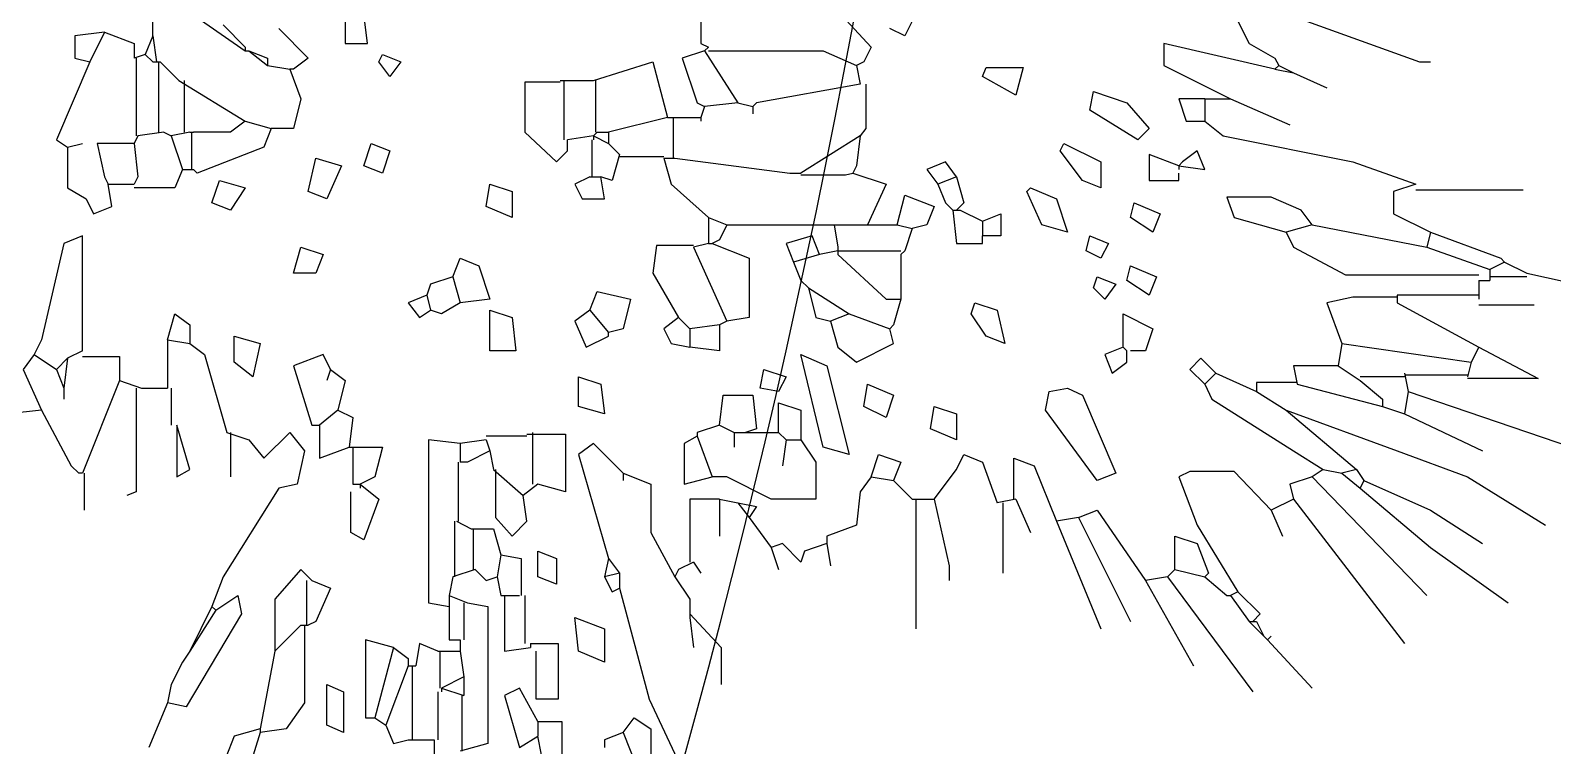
# Model space of a CAD drawing. Header units: millimetres. Extents: x -6501 to 5540, y 8531 to 19979.
# Drawn here: x -2524 to -2411.8, y 11035.2 to 11087.9 of the extents above; entities that cross this region are included whole.
import ezdxf

# ---------------------------------------------------------------- set-up
doc = ezdxf.new("R2010")
doc.units = ezdxf.units.MM

# ---------------------------------------------------------------- blocks, each defined once
blk = doc.blocks.new('md-lavabo5')
for p, q in [((276.41, 1221.88), (279.96, 1218.06)), ((227, 1218.88), (227, 1221.33)), ((230.27, 1220.24), (233.82, 1217.79)), ((232.18, 1219.7), (233.82, 1218.06)), ((241.19, 1220.52), (241.19, 1218.33)), ((242.83, 1218.33), (242.56, 1220.52)), ((267.4, 1219.97), (267.4, 1218.33)), ((282.96, 1219.97), (282.42, 1218.88)), ((306.71, 1220.52), (307.8, 1218.33)), ((310.53, 1220.52), (320.36, 1216.97)), ((223.45, 1219.15), (221.26, 1218.88)), ((221.26, 1218.88), (221.26, 1217.24)), ((223.45, 1219.15), (222.35, 1216.97)), ((223.45, 1219.15), (225.63, 1218.33)), ((227, 1218.88), (226.45, 1217.51)), ((227, 1218.88), (227.27, 1216.97)), ((236.28, 1219.43), (238.46, 1217.24)), ((282.42, 1218.88), (281.32, 1219.43)), ((221.26, 1217.24), (222.35, 1216.97)), ((225.63, 1218.33), (225.63, 1217.24)), ((226.45, 1217.51), (225.63, 1217.24)), ((225.77, 1217.24), (225.77, 1211.51)), ((226.45, 1217.51), (227, 1216.97)), ((233.82, 1218.06), (233.82, 1217.79)), ((233.82, 1217.79), (234.09, 1217.79)), ((234.09, 1217.79), (235.46, 1216.69)), ((234.09, 1217.79), (235.46, 1217.24)), ((235.46, 1217.24), (235.46, 1216.69)), ((238.46, 1217.24), (237.37, 1216.42)), ((241.19, 1218.33), (242.83, 1218.33)), ((243.65, 1216.97), (243.92, 1217.51)), ((243.92, 1217.51), (245.29, 1216.97)), ((267.67, 1217.79), (266.03, 1217.24)), ((266.03, 1217.24), (267.13, 1213.96)), ((267.4, 1218.33), (267.95, 1218.06)), ((267.95, 1218.06), (267.67, 1217.79)), ((267.67, 1217.79), (270.13, 1213.96)), ((267.95, 1217.79), (276.41, 1217.79)), ((276.41, 1217.79), (278.87, 1216.69)), ((279.96, 1218.06), (279.41, 1216.97)), ((309.71, 1216.42), (301.53, 1218.33)), ((301.53, 1218.33), (301.53, 1216.69)), ((307.8, 1218.33), (309.71, 1217.24)), ((309.71, 1217.24), (309.99, 1216.69)), ((222.35, 1216.97), (219.9, 1211.23)), ((227, 1216.97), (227.27, 1216.97)), ((227.27, 1216.97), (227.54, 1216.97)), ((227.41, 1216.97), (227.41, 1211.78)), ((227.54, 1216.97), (228.91, 1215.6)), ((235.46, 1216.69), (237.1, 1216.42)), ((237.37, 1216.42), (237.1, 1216.42)), ((237.1, 1216.42), (237.92, 1214.24)), ((244.47, 1215.88), (243.65, 1216.97)), ((245.29, 1216.97), (244.47, 1215.88)), ((259.48, 1215.6), (263.85, 1216.97)), ((263.85, 1216.97), (264.94, 1212.87)), ((279.41, 1216.97), (278.87, 1216.69)), ((278.87, 1216.69), (279.14, 1215.33)), ((288.15, 1215.88), (288.42, 1216.56)), ((288.42, 1216.56), (291.15, 1216.56)), ((291.15, 1216.56), (290.61, 1214.51)), ((301.53, 1216.69), (306.44, 1214.24)), ((309.99, 1216.69), (309.71, 1216.42)), ((309.71, 1216.42), (311.08, 1216.15)), ((309.99, 1216.69), (311.08, 1216.15)), ((311.08, 1216.15), (313.54, 1215.06)), ((320.36, 1216.97), (321.18, 1216.97)), ((228.91, 1215.6), (233.82, 1212.6)), ((229.32, 1215.6), (229.32, 1211.78)), ((257.03, 1215.47), (254.43, 1215.47)), ((254.43, 1215.47), (254.43, 1211.78)), ((257.03, 1215.6), (259.48, 1215.6)), ((257.3, 1215.6), (257.3, 1211.23)), ((259.62, 1215.6), (259.62, 1211.78)), ((279.14, 1215.33), (271.5, 1213.96)), ((279.55, 1215.33), (279.55, 1212.05)), ((290.61, 1214.51), (288.15, 1215.88)), ((237.92, 1214.24), (237.37, 1212.05)), ((267.13, 1213.96), (267.67, 1213.69)), ((270.13, 1213.96), (267.67, 1213.69)), ((270.13, 1213.96), (271.22, 1213.69)), ((271.5, 1213.96), (271.22, 1213.69)), ((296.06, 1213.42), (296.34, 1214.78)), ((296.34, 1214.78), (298.79, 1213.96)), ((298.79, 1213.96), (300.43, 1212.05)), ((304.53, 1214.24), (302.62, 1214.24)), ((302.62, 1214.24), (303.16, 1212.6)), ((304.53, 1214.24), (306.44, 1214.24)), ((304.53, 1214.24), (304.53, 1212.6)), ((306.44, 1214.24), (310.81, 1212.33)), ((264.94, 1212.87), (260.58, 1211.78)), ((264.94, 1212.87), (265.21, 1212.87)), ((265.21, 1212.87), (265.49, 1212.87)), ((265.35, 1212.87), (265.35, 1209.87)), ((265.49, 1212.87), (267.4, 1212.87)), ((267.67, 1213.69), (267.4, 1212.87)), ((267.4, 1212.87), (267.4, 1212.6)), ((271.22, 1213.69), (271.22, 1213.15)), ((299.61, 1211.23), (296.06, 1213.42)), ((227.81, 1211.78), (225.9, 1211.51)), ((227.81, 1211.78), (228.36, 1211.51)), ((229.73, 1211.78), (228.36, 1211.51)), ((229.73, 1211.78), (230, 1211.78)), ((229.86, 1211.78), (229.86, 1209.05)), ((232.73, 1211.78), (230, 1211.78)), ((233.82, 1212.6), (232.73, 1211.78)), ((233.82, 1212.6), (235.73, 1212.05)), ((235.73, 1212.05), (235.18, 1210.69)), ((237.37, 1212.05), (235.73, 1212.05)), ((254.43, 1211.78), (256.75, 1209.6)), ((259.76, 1211.78), (259.48, 1211.51)), ((259.76, 1211.78), (260.58, 1211.78)), ((260.58, 1211.78), (260.58, 1210.96)), ((279.55, 1212.05), (279.14, 1211.51)), ((300.43, 1212.05), (299.61, 1211.23)), ((303.16, 1212.6), (304.53, 1212.6)), ((304.53, 1212.6), (305.89, 1211.51)), ((219.9, 1211.23), (220.72, 1210.69)), ((220.72, 1210.69), (221.81, 1210.96)), ((220.72, 1210.69), (220.72, 1207.69)), ((225.63, 1210.96), (222.9, 1210.96)), ((222.9, 1210.96), (223.45, 1208.51)), ((225.9, 1211.51), (225.63, 1210.96)), ((225.63, 1210.96), (225.9, 1208.51)), ((228.36, 1211.51), (229.18, 1209.05)), ((235.18, 1210.69), (230.27, 1208.78)), ((242.56, 1209.32), (243.1, 1210.96)), ((243.1, 1210.96), (244.47, 1210.41)), ((259.48, 1211.51), (257.57, 1211.23)), ((257.57, 1210.41), (257.57, 1211.23)), ((259.35, 1211.23), (259.35, 1208.51)), ((259.48, 1211.51), (259.48, 1211.23)), ((259.48, 1211.51), (260.58, 1210.96)), ((260.58, 1210.96), (261.39, 1210.14)), ((279.14, 1211.51), (274.77, 1208.78)), ((279.14, 1211.51), (278.87, 1209.32)), ((293.88, 1210.41), (294.15, 1210.96)), ((294.15, 1210.96), (296.88, 1209.6)), ((305.89, 1211.51), (315.45, 1209.6)), ((238.46, 1207.41), (239.01, 1209.87)), ((239.01, 1209.87), (240.92, 1209.32)), ((244.47, 1210.41), (243.92, 1208.78)), ((256.75, 1209.6), (257.57, 1210.41)), ((261.39, 1210.14), (260.85, 1208.23)), ((261.39, 1210), (264.67, 1210)), ((264.67, 1209.87), (265.49, 1209.87)), ((264.67, 1209.87), (265.21, 1207.96)), ((265.49, 1209.87), (273.95, 1208.78)), ((285.42, 1209.6), (284.05, 1209.05)), ((286.24, 1208.51), (285.42, 1209.6)), ((295.52, 1208.23), (293.88, 1210.41)), ((296.88, 1209.6), (296.88, 1207.69)), ((302.62, 1209.32), (300.43, 1210.14)), ((300.43, 1210.14), (300.43, 1208.23)), ((302.89, 1209.6), (302.62, 1209.32)), ((303.98, 1210.41), (302.89, 1209.6)), ((304.53, 1209.05), (303.98, 1210.41)), ((315.45, 1209.6), (320.09, 1207.96)), ((223.45, 1208.51), (223.72, 1207.96)), ((225.9, 1208.51), (225.63, 1207.96)), ((229.18, 1209.05), (228.63, 1207.69)), ((229.18, 1209.05), (230, 1209.05)), ((230.27, 1208.78), (230, 1209.05)), ((240.92, 1209.32), (239.83, 1206.87)), ((243.92, 1208.78), (242.56, 1209.32)), ((259.21, 1208.51), (258.12, 1207.96)), ((259.21, 1208.51), (260.03, 1208.51)), ((260.85, 1208.23), (260.03, 1208.51)), ((260.3, 1206.87), (260.03, 1208.51)), ((273.95, 1208.78), (274.77, 1208.78)), ((274.77, 1208.64), (278.05, 1208.64)), ((278.05, 1208.64), (278.59, 1208.78)), ((278.87, 1209.32), (278.59, 1208.78)), ((278.59, 1208.78), (281.05, 1207.96)), ((284.05, 1209.05), (284.87, 1207.96)), ((286.24, 1208.51), (284.87, 1207.96)), ((286.24, 1208.51), (286.78, 1206.59)), ((302.62, 1209.32), (302.62, 1209.05)), ((302.62, 1209.32), (304.53, 1209.05)), ((302.62, 1208.23), (302.62, 1208.78)), ((220.72, 1207.69), (222.08, 1206.87)), ((223.99, 1206.32), (223.72, 1207.96)), ((223.72, 1207.96), (225.63, 1207.96)), ((228.63, 1207.69), (225.63, 1207.69)), ((231.36, 1206.59), (231.91, 1208.23)), ((231.91, 1208.23), (233.82, 1207.69)), ((233.82, 1207.69), (232.73, 1206.05)), ((239.83, 1206.87), (238.46, 1207.41)), ((251.57, 1206.32), (251.84, 1207.96)), ((251.84, 1207.96), (253.48, 1207.41)), ((253.48, 1207.41), (253.48, 1205.5)), ((258.12, 1207.96), (258.66, 1206.87)), ((265.21, 1207.96), (267.95, 1205.5)), ((281.05, 1207.96), (279.68, 1204.96)), ((281.87, 1204.96), (282.42, 1207.14)), ((282.42, 1207.14), (284.6, 1206.32)), ((284.87, 1207.96), (285.42, 1206.59)), ((291.42, 1207.41), (291.7, 1207.69)), ((292.52, 1204.96), (291.42, 1207.41)), ((291.7, 1207.69), (293.61, 1206.87)), ((296.88, 1207.69), (295.52, 1208.23)), ((300.43, 1208.23), (302.62, 1208.23)), ((320.09, 1207.96), (318.45, 1207.41)), ((318.45, 1207.41), (318.45, 1205.77)), ((320.09, 1207.55), (328.01, 1207.55)), ((222.08, 1206.87), (222.63, 1205.77)), ((222.63, 1205.77), (223.99, 1206.32)), ((232.73, 1206.05), (231.36, 1206.59)), ((253.48, 1205.5), (251.57, 1206.32)), ((258.66, 1206.87), (260.3, 1206.87)), ((284.6, 1206.32), (284.05, 1204.96)), ((285.42, 1206.59), (285.96, 1206.05)), ((285.96, 1206.05), (286.24, 1206.05)), ((285.96, 1206.05), (286.24, 1203.59)), ((286.78, 1206.59), (286.24, 1206.05)), ((286.24, 1206.05), (286.51, 1206.05)), ((286.51, 1206.05), (288.15, 1205.23)), ((293.61, 1206.87), (294.43, 1204.41)), ((299.07, 1205.5), (299.34, 1206.59)), ((299.34, 1206.59), (301.25, 1205.77)), ((309.44, 1207), (306.16, 1207)), ((306.16, 1207), (306.71, 1205.5)), ((311.63, 1206.05), (309.44, 1207)), ((312.45, 1204.96), (311.63, 1206.05)), ((267.95, 1205.5), (269.31, 1204.96)), ((267.95, 1205.5), (267.95, 1203.59)), ((269.31, 1204.96), (268.76, 1203.86)), ((269.31, 1204.96), (277.23, 1204.96)), ((277.23, 1204.96), (279.68, 1204.96)), ((277.23, 1204.96), (277.5, 1203.32)), ((279.68, 1204.96), (281.87, 1204.96)), ((281.87, 1204.96), (282.96, 1204.68)), ((284.05, 1204.96), (282.96, 1204.68)), ((288.15, 1205.23), (289.51, 1205.77)), ((288.15, 1205.23), (288.15, 1204.14)), ((289.51, 1205.77), (289.51, 1204.14)), ((294.43, 1204.41), (292.52, 1204.96)), ((300.71, 1204.41), (299.07, 1205.5)), ((301.25, 1205.77), (300.71, 1204.41)), ((306.71, 1205.5), (310.53, 1204.41)), ((312.45, 1204.96), (310.53, 1204.41)), ((312.45, 1204.96), (320.91, 1203.32)), ((318.45, 1205.77), (321.18, 1204.41)), ((221.81, 1204.14), (220.44, 1203.59)), ((221.81, 1195.67), (221.81, 1204.14)), ((268.76, 1203.86), (268.22, 1203.59)), ((275.59, 1204.14), (273.68, 1203.59)), ((276.13, 1202.77), (275.59, 1204.14)), ((282.96, 1204.68), (282.42, 1203.04)), ((288.15, 1203.59), (288.15, 1204.14)), ((289.51, 1204.14), (288.15, 1204.14)), ((295.79, 1203.04), (296.06, 1204.14)), ((296.06, 1204.14), (297.43, 1203.59)), ((310.53, 1204.41), (311.08, 1203.32)), ((321.18, 1204.41), (320.91, 1203.32)), ((321.18, 1204.41), (326.37, 1202.5)), ((220.44, 1203.59), (218.81, 1196.49)), ((237.37, 1201.41), (237.92, 1203.32)), ((237.92, 1203.32), (239.55, 1202.77)), ((239.55, 1202.77), (239.01, 1201.41)), ((264.12, 1203.45), (263.85, 1201.41)), ((266.85, 1203.45), (264.12, 1203.45)), ((267.95, 1203.59), (266.85, 1203.32)), ((266.85, 1203.32), (269.31, 1197.86)), ((267.95, 1203.59), (268.22, 1203.59)), ((268.22, 1203.59), (270.95, 1202.5)), ((273.68, 1203.59), (274.22, 1202.22)), ((276.13, 1202.77), (274.22, 1202.22)), ((277.5, 1203.04), (276.13, 1202.77)), ((277.5, 1203.32), (277.5, 1203.04)), ((277.5, 1203.04), (282.14, 1203.04)), ((277.5, 1203.04), (277.5, 1202.77)), ((277.5, 1202.77), (281.05, 1199.49)), ((282.42, 1203.04), (282.14, 1202.77)), ((282.14, 1202.77), (282.14, 1199.49)), ((286.24, 1203.59), (288.15, 1203.59)), ((296.88, 1202.5), (295.79, 1203.04)), ((297.43, 1203.59), (296.88, 1202.5)), ((311.08, 1203.32), (314.9, 1201.27)), ((320.91, 1203.32), (325.55, 1201.68)), ((249.11, 1201.13), (249.66, 1202.5)), ((249.66, 1202.5), (251.02, 1201.95)), ((251.02, 1201.95), (251.84, 1199.49)), ((270.95, 1202.5), (270.95, 1198.13)), ((274.22, 1202.22), (274.77, 1200.86)), ((298.79, 1200.86), (299.07, 1201.95)), ((299.07, 1201.95), (300.98, 1201.13)), ((326.64, 1202.22), (325.55, 1201.68)), ((325.55, 1201.68), (325.55, 1200.86)), ((326.37, 1202.5), (326.64, 1202.22)), ((326.64, 1202.22), (328.28, 1201.41)), ((239.01, 1201.41), (237.37, 1201.41)), ((247.47, 1200.59), (247.2, 1199.77)), ((249.11, 1201.13), (247.47, 1200.59)), ((249.11, 1201.13), (249.66, 1199.22)), ((263.85, 1201.41), (265.76, 1198.13)), ((274.77, 1200.86), (275.32, 1200.31)), ((296.34, 1200.31), (296.61, 1201.13)), ((296.61, 1201.13), (297.98, 1200.59)), ((297.98, 1200.59), (297.16, 1199.49)), ((300.43, 1199.77), (298.79, 1200.86)), ((300.98, 1201.13), (300.43, 1199.77)), ((314.9, 1201.27), (318.72, 1201.27)), ((318.72, 1201.27), (321.18, 1201.27)), ((321.18, 1201.27), (324.73, 1201.27)), ((324.73, 1200.86), (325.55, 1200.86)), ((324.73, 1200.86), (324.73, 1199.49)), ((328.28, 1201.13), (325.55, 1201.13)), ((328.28, 1201.41), (333.19, 1200.31)), ((247.2, 1199.77), (245.83, 1199.22)), ((247.2, 1199.77), (247.47, 1198.68)), ((251.84, 1199.49), (249.66, 1199.22)), ((259.21, 1198.68), (259.76, 1200.04)), ((259.76, 1200.04), (262.21, 1199.49)), ((262.21, 1199.49), (261.67, 1197.31)), ((275.32, 1200.31), (278.32, 1198.4)), ((275.32, 1200.31), (275.86, 1198.13)), ((281.05, 1199.49), (282.14, 1199.49)), ((282.14, 1199.49), (281.6, 1197.59)), ((297.16, 1199.49), (296.34, 1200.31)), ((315.45, 1199.63), (313.54, 1199.22)), ((318.72, 1199.63), (315.45, 1199.63)), ((324.73, 1199.77), (318.72, 1199.77)), ((318.72, 1199.77), (318.72, 1199.22)), ((228.09, 1196.49), (228.63, 1198.4)), ((228.63, 1198.4), (229.73, 1197.59)), ((245.83, 1199.22), (246.65, 1198.13)), ((246.65, 1198.13), (247.47, 1198.68)), ((248.29, 1198.4), (247.47, 1198.68)), ((249.66, 1199.22), (248.29, 1198.4)), ((251.84, 1198.68), (253.48, 1198.13)), ((251.84, 1195.67), (251.84, 1198.68)), ((259.21, 1198.68), (258.12, 1197.86)), ((259.21, 1198.68), (260.58, 1197.04)), ((278.32, 1198.4), (276.95, 1197.86)), ((278.32, 1198.4), (281.32, 1197.31)), ((287.33, 1198.4), (287.6, 1199.22)), ((288.42, 1196.77), (287.33, 1198.4)), ((287.6, 1199.22), (289.24, 1198.68)), ((289.24, 1198.68), (289.79, 1196.22)), ((298.52, 1195.95), (298.52, 1198.4)), ((298.52, 1198.4), (300.71, 1197.31)), ((313.54, 1199.22), (314.63, 1196.22)), ((318.72, 1199.22), (324.73, 1195.95)), ((324.73, 1199.08), (328.82, 1199.08)), ((229.73, 1197.59), (229.73, 1196.22)), ((253.48, 1198.13), (253.75, 1195.67)), ((258.12, 1197.86), (258.94, 1195.95)), ((261.67, 1197.31), (260.58, 1197.04)), ((260.58, 1196.77), (260.58, 1197.04)), ((265.76, 1198.13), (264.67, 1197.31)), ((264.67, 1197.31), (265.21, 1196.22)), ((265.76, 1198.13), (266.58, 1197.31)), ((268.76, 1197.59), (266.58, 1197.31)), ((266.58, 1197.31), (266.58, 1195.95)), ((269.31, 1197.86), (268.76, 1197.59)), ((268.76, 1197.59), (268.76, 1195.67)), ((270.95, 1198.13), (269.31, 1197.86)), ((275.86, 1198.13), (276.95, 1197.86)), ((276.95, 1197.86), (277.5, 1195.95)), ((281.6, 1197.59), (281.32, 1197.31)), ((281.6, 1196.22), (281.32, 1197.31)), ((300.71, 1197.31), (300.16, 1195.67)), ((218.81, 1196.49), (218.26, 1195.4)), ((228.09, 1196.49), (229.73, 1196.22)), ((228.09, 1196.49), (228.09, 1192.94)), ((229.73, 1196.22), (230.82, 1195.4)), ((233, 1196.77), (234.91, 1196.22)), ((233, 1194.85), (233, 1196.77)), ((234.91, 1196.22), (234.37, 1193.76)), ((258.94, 1195.95), (260.58, 1196.77)), ((265.21, 1196.22), (266.58, 1195.95)), ((268.76, 1195.67), (266.58, 1195.95)), ((277.5, 1195.95), (278.87, 1194.85)), ((278.87, 1194.85), (281.6, 1196.22)), ((289.79, 1196.22), (288.42, 1196.77)), ((298.52, 1195.95), (297.16, 1195.4)), ((298.52, 1195.95), (298.79, 1195.67)), ((314.63, 1196.22), (314.36, 1194.58)), ((314.63, 1196.22), (324.18, 1194.85)), ((324.73, 1195.95), (324.18, 1194.85)), ((324.73, 1195.95), (329.1, 1193.63)), ((218.26, 1195.4), (217.44, 1194.31)), ((218.26, 1195.4), (219.9, 1194.31)), ((220.72, 1195.13), (219.9, 1194.31)), ((220.72, 1195.13), (220.44, 1192.94)), ((221.81, 1195.67), (220.72, 1195.13)), ((221.81, 1195.26), (224.54, 1195.26)), ((224.54, 1195.26), (224.54, 1193.49)), ((230.82, 1195.4), (232.46, 1189.67)), ((234.37, 1193.76), (233, 1194.85)), ((239.55, 1195.4), (237.37, 1194.58)), ((240.1, 1194.31), (239.55, 1195.4)), ((253.75, 1195.67), (251.84, 1195.67)), ((274.77, 1195.4), (276.68, 1194.58)), ((276.41, 1188.58), (274.77, 1195.4)), ((297.16, 1195.4), (297.7, 1194.04)), ((297.7, 1194.04), (298.79, 1194.85)), ((298.79, 1194.85), (298.79, 1195.67)), ((300.16, 1195.67), (299.07, 1195.67)), ((304.25, 1195.13), (303.44, 1194.31)), ((305.35, 1194.04), (304.25, 1195.13)), ((324.18, 1194.85), (323.91, 1193.76)), ((217.44, 1194.31), (218.81, 1191.3)), ((219.9, 1194.31), (220.44, 1192.94)), ((237.37, 1194.58), (238.73, 1190.21)), ((240.1, 1194.31), (239.83, 1193.49)), ((240.1, 1194.31), (241.19, 1193.49)), ((258.39, 1193.76), (260.03, 1193.22)), ((258.39, 1191.58), (258.39, 1193.76)), ((271.77, 1192.94), (272.04, 1194.31)), ((272.04, 1194.31), (273.68, 1193.76)), ((273.68, 1193.76), (273.13, 1192.67)), ((276.68, 1194.58), (278.32, 1188.03)), ((303.44, 1194.31), (304.53, 1193.22)), ((305.35, 1194.04), (304.53, 1193.22)), ((305.35, 1194.04), (308.35, 1192.67)), ((314.36, 1194.58), (311.08, 1194.58)), ((311.08, 1194.58), (311.35, 1193.22)), ((314.36, 1194.58), (315.99, 1193.49)), ((319.27, 1193.76), (315.99, 1193.76)), ((319.27, 1194.04), (319.54, 1192.67)), ((319.27, 1193.9), (323.91, 1193.9)), ((220.44, 1192.94), (220.44, 1192.12)), ((224.54, 1193.49), (221.81, 1186.67)), ((224.54, 1193.49), (226.18, 1192.94)), ((225.77, 1192.94), (225.77, 1185.3)), ((226.18, 1192.94), (228.09, 1192.94)), ((228.36, 1192.94), (228.36, 1190.21)), ((241.19, 1193.49), (240.65, 1191.3)), ((260.03, 1193.22), (260.3, 1191.03)), ((273.13, 1192.67), (271.77, 1192.94)), ((279.41, 1191.58), (279.68, 1193.22)), ((279.68, 1193.22), (281.6, 1192.4)), ((292.79, 1191.3), (293.06, 1192.67)), ((293.06, 1192.67), (294.43, 1192.94)), ((294.43, 1192.94), (295.52, 1192.4)), ((304.53, 1193.22), (305.07, 1192.12)), ((311.35, 1193.35), (308.35, 1193.35)), ((308.35, 1193.35), (308.35, 1192.67)), ((308.35, 1192.67), (310.53, 1191.3)), ((311.35, 1193.22), (317.63, 1191.58)), ((315.99, 1193.49), (317.63, 1192.12)), ((319.54, 1192.67), (319.27, 1191.03)), ((319.54, 1192.67), (331.56, 1188.58)), ((329.1, 1193.63), (323.91, 1193.63)), ((260.3, 1191.03), (258.39, 1191.58)), ((268.76, 1190.21), (269.04, 1192.4)), ((269.04, 1192.4), (271.22, 1192.4)), ((271.22, 1192.4), (271.5, 1189.94)), ((273.13, 1189.67), (273.13, 1191.85)), ((273.13, 1191.85), (274.77, 1191.3)), ((281.05, 1190.76), (279.41, 1191.58)), ((281.6, 1192.4), (281.05, 1190.76)), ((284.32, 1189.94), (284.6, 1191.58)), ((284.6, 1191.58), (286.24, 1191.03)), ((295.52, 1192.4), (297.98, 1186.67)), ((305.07, 1192.12), (311.08, 1188.3)), ((317.63, 1192.12), (317.63, 1191.58)), ((317.63, 1191.58), (319.27, 1191.03)), ((218.81, 1191.3), (216.35, 1191.03)), ((218.81, 1191.3), (220.99, 1187.21)), ((240.65, 1191.3), (239.28, 1190.21)), ((240.65, 1191.3), (241.74, 1190.76)), ((241.74, 1190.76), (241.47, 1188.58)), ((274.77, 1191.3), (274.77, 1189.12)), ((286.24, 1191.03), (286.24, 1189.12)), ((296.61, 1186.12), (292.79, 1191.3)), ((310.53, 1191.3), (318.72, 1188.3)), ((310.53, 1191.3), (315.72, 1186.94)), ((319.27, 1191.03), (325, 1188.3)), ((228.77, 1190.21), (228.77, 1186.39)), ((229.73, 1186.94), (228.77, 1190.21)), ((232.46, 1189.67), (234.09, 1189.12)), ((232.73, 1189.67), (232.73, 1186.39)), ((235.18, 1187.76), (237.1, 1189.67)), ((237.1, 1189.67), (238.19, 1188.3)), ((238.73, 1190.21), (239.28, 1190.21)), ((239.28, 1190.21), (239.28, 1187.76)), ((254.57, 1189.39), (251.57, 1189.39)), ((254.57, 1189.53), (257.43, 1189.53)), ((254.98, 1189.67), (254.98, 1185.85)), ((257.43, 1189.53), (257.43, 1185.3)), ((267.13, 1189.39), (266.17, 1188.85)), ((268.76, 1190.21), (267.13, 1189.67)), ((267.13, 1189.67), (267.13, 1189.39)), ((267.13, 1189.39), (268.22, 1186.39)), ((268.76, 1190.21), (269.86, 1189.67)), ((269.86, 1189.67), (270.68, 1189.67)), ((269.86, 1189.67), (269.86, 1188.58)), ((271.5, 1189.94), (270.68, 1189.67)), ((270.68, 1189.67), (273.13, 1189.67)), ((273.13, 1189.67), (273.68, 1189.12)), ((286.24, 1189.12), (284.32, 1189.94)), ((234.09, 1189.12), (235.18, 1187.76)), ((238.19, 1188.3), (237.64, 1185.85)), ((239.28, 1187.76), (241.47, 1188.58)), ((241.47, 1188.58), (241.74, 1188.58)), ((241.74, 1188.58), (241.74, 1185.85)), ((241.74, 1188.58), (243.92, 1188.58)), ((243.92, 1188.58), (243.37, 1186.39)), ((249.66, 1188.85), (247.33, 1189.12)), ((247.33, 1189.12), (247.33, 1177.11)), ((251.57, 1189.12), (249.66, 1188.85)), ((249.66, 1188.85), (249.66, 1187.48)), ((251.84, 1188.3), (250.2, 1187.48)), ((251.57, 1189.12), (251.84, 1188.3)), ((251.84, 1188.3), (252.11, 1186.94)), ((259.48, 1188.85), (258.39, 1188.03)), ((261.67, 1186.67), (259.48, 1188.85)), ((266.17, 1188.85), (266.17, 1185.85)), ((273.68, 1189.12), (273.41, 1187.21)), ((273.68, 1189.12), (274.77, 1189.12)), ((274.77, 1189.12), (275.86, 1187.48)), ((278.32, 1188.03), (276.41, 1188.58)), ((311.08, 1188.3), (313.26, 1186.94)), ((318.72, 1188.3), (323.91, 1186.39)), ((220.99, 1187.21), (221.54, 1186.67)), ((249.52, 1187.48), (249.52, 1183.12)), ((250.2, 1187.48), (249.66, 1187.48)), ((258.39, 1188.03), (260.58, 1180.38)), ((275.86, 1187.48), (275.86, 1184.75)), ((279.96, 1186.39), (280.5, 1188.03)), ((280.5, 1188.03), (282.14, 1187.48)), ((282.14, 1187.48), (281.6, 1186.12)), ((286.24, 1186.94), (286.78, 1188.03)), ((286.78, 1188.03), (288.15, 1187.48)), ((288.15, 1187.48), (289.24, 1184.48)), ((290.47, 1184.75), (290.47, 1187.76)), ((290.47, 1187.76), (291.97, 1187.21)), ((291.97, 1187.21), (293.61, 1183.12)), ((221.81, 1186.67), (221.54, 1186.67)), ((221.95, 1186.67), (221.95, 1183.93)), ((228.77, 1186.39), (229.73, 1186.94)), ((237.64, 1185.85), (236.28, 1185.57)), ((241.74, 1185.85), (242.28, 1185.85)), ((243.37, 1186.39), (242.28, 1185.85)), ((242.28, 1185.85), (242.28, 1185.57)), ((242.28, 1185.85), (243.65, 1184.75)), ((252.11, 1186.94), (254.29, 1185.03)), ((252.25, 1186.94), (252.25, 1183.39)), ((255.39, 1185.85), (254.29, 1185.03)), ((257.43, 1185.3), (255.39, 1185.85)), ((261.67, 1186.67), (263.71, 1185.85)), ((261.67, 1186.67), (261.67, 1186.12)), ((263.71, 1185.85), (263.71, 1182.3)), ((266.17, 1185.85), (268.22, 1186.39)), ((269.31, 1186.39), (268.22, 1186.39)), ((272.59, 1184.75), (269.31, 1186.39)), ((279.96, 1186.39), (279.14, 1185.3)), ((279.96, 1186.39), (281.6, 1186.12)), ((281.6, 1186.12), (282.96, 1184.75)), ((284.6, 1184.75), (286.24, 1186.94)), ((297.98, 1186.67), (296.61, 1186.12)), ((303.44, 1186.8), (302.62, 1186.39)), ((302.62, 1186.39), (303.98, 1182.84)), ((306.71, 1186.8), (303.44, 1186.8)), ((309.44, 1183.93), (306.71, 1186.8)), ((312.45, 1186.39), (310.81, 1185.85)), ((310.81, 1185.85), (311.08, 1184.75)), ((313.26, 1186.94), (312.45, 1186.39)), ((312.45, 1186.39), (320.91, 1177.66)), ((313.26, 1186.94), (314.63, 1186.67)), ((315.72, 1186.94), (314.63, 1186.67)), ((314.63, 1186.67), (315.99, 1185.57)), ((315.72, 1186.94), (316.27, 1186.12)), ((316.27, 1186.12), (315.99, 1185.57)), ((316.27, 1186.12), (321.18, 1183.93)), ((323.91, 1186.39), (329.64, 1182.84)), ((225.77, 1185.3), (225.08, 1185.03)), ((236.28, 1185.57), (232.18, 1179.02)), ((241.6, 1182.3), (241.6, 1185.3)), ((243.65, 1184.75), (242.56, 1181.75)), ((254.57, 1183.12), (254.29, 1185.03)), ((268.76, 1184.75), (266.58, 1184.75)), ((266.58, 1184.75), (266.58, 1180.11)), ((268.76, 1184.75), (270.13, 1184.48)), ((268.76, 1184.75), (268.76, 1182.02)), ((275.86, 1184.75), (272.59, 1184.75)), ((279.14, 1185.3), (278.87, 1182.84)), ((282.96, 1184.75), (284.6, 1184.75)), ((283.23, 1184.75), (283.23, 1175.2)), ((284.6, 1184.75), (285.69, 1179.84)), ((290.61, 1184.75), (289.24, 1184.48)), ((290.61, 1184.75), (291.7, 1182.3)), ((311.08, 1184.75), (309.44, 1183.93)), ((311.08, 1184.75), (319.27, 1174.11)), ((315.99, 1185.57), (321.18, 1181.2)), ((270.13, 1184.48), (270.95, 1183.39)), ((270.13, 1184.48), (271.5, 1184.21)), ((271.5, 1184.21), (270.95, 1183.39)), ((289.65, 1184.48), (289.65, 1179.29)), ((295.24, 1183.39), (296.61, 1183.93)), ((296.61, 1183.93), (300.16, 1178.75)), ((309.44, 1183.93), (310.26, 1182.02)), ((321.18, 1183.93), (325, 1181.48)), ((249.25, 1183.12), (249.25, 1179.02)), ((249.38, 1183.12), (250.47, 1182.57)), ((250.47, 1182.57), (252.11, 1182.57)), ((250.61, 1182.57), (250.61, 1179.57)), ((252.11, 1182.57), (252.66, 1180.66)), ((252.25, 1183.39), (253.48, 1182.02)), ((253.48, 1182.02), (254.57, 1183.12)), ((270.95, 1183.39), (272.59, 1181.2)), ((278.87, 1182.84), (276.68, 1182.02)), ((295.24, 1183.39), (293.61, 1183.12)), ((293.61, 1183.12), (296.88, 1175.2)), ((295.24, 1183.39), (299.07, 1175.74)), ((303.98, 1182.84), (306.98, 1177.93)), ((242.56, 1181.75), (241.6, 1182.3)), ((263.71, 1182.3), (265.49, 1179.02)), ((273.41, 1181.48), (272.59, 1181.2)), ((274.77, 1180.11), (273.41, 1181.48)), ((276.68, 1181.48), (275.04, 1180.93)), ((276.68, 1182.02), (276.68, 1181.48)), ((276.68, 1181.48), (276.95, 1179.84)), ((302.34, 1179.57), (302.34, 1182.02)), ((302.34, 1182.02), (303.98, 1181.48)), ((303.98, 1181.48), (304.8, 1179.29)), ((252.66, 1180.66), (252.39, 1179.02)), ((252.66, 1180.66), (254.16, 1180.38)), ((254.16, 1180.38), (254.16, 1177.66)), ((255.39, 1180.93), (256.75, 1180.38)), ((255.39, 1179.02), (255.39, 1180.93)), ((256.75, 1180.38), (256.75, 1178.48)), ((260.58, 1180.38), (260.3, 1179.02)), ((260.58, 1180.38), (261.39, 1179.29)), ((272.59, 1181.2), (273.13, 1179.57)), ((275.04, 1180.93), (274.77, 1180.11)), ((321.18, 1181.2), (326.91, 1177.11)), ((237.92, 1179.57), (236, 1177.38)), ((238.73, 1178.75), (237.92, 1179.57)), ((250.75, 1179.57), (249.11, 1179.02)), ((250.75, 1179.57), (251.57, 1178.75)), ((261.39, 1179.29), (260.3, 1179.02)), ((261.39, 1179.29), (261.39, 1178.2)), ((265.76, 1179.57), (265.49, 1179.02)), ((266.85, 1180.11), (265.76, 1179.57)), ((266.85, 1180.11), (267.4, 1179.29)), ((285.69, 1179.84), (285.69, 1178.75)), ((302.34, 1179.57), (301.8, 1179.02)), ((302.34, 1179.57), (304.53, 1179.02)), ((304.8, 1179.29), (304.53, 1179.02)), ((232.18, 1179.02), (231.36, 1176.84)), ((238.33, 1178.75), (238.33, 1175.47)), ((238.73, 1178.75), (240.1, 1178.2)), ((240.1, 1178.2), (239.01, 1175.74)), ((249.11, 1179.02), (248.84, 1177.66)), ((251.57, 1178.75), (252.39, 1179.02)), ((252.39, 1179.02), (252.66, 1177.66)), ((256.75, 1178.48), (255.39, 1179.02)), ((260.3, 1179.02), (260.85, 1177.93)), ((260.85, 1177.93), (261.39, 1178.2)), ((261.39, 1178.2), (263.58, 1170.01)), ((265.49, 1179.02), (266.58, 1177.38)), ((301.8, 1179.02), (300.16, 1178.75)), ((300.16, 1178.75), (303.71, 1172.47)), ((301.8, 1179.02), (308.08, 1170.56)), ((304.53, 1179.02), (306.16, 1177.66)), ((231.64, 1176.56), (233.27, 1177.66)), ((233.27, 1177.66), (233.55, 1176.29)), ((236, 1177.38), (236, 1173.56)), ((247.33, 1177.11), (248.84, 1176.84)), ((248.84, 1177.66), (250.2, 1177.11)), ((248.84, 1177.66), (248.84, 1176.84)), ((249.93, 1177.11), (249.93, 1174.38)), ((250.2, 1177.11), (251.7, 1176.84)), ((252.66, 1177.66), (254.02, 1177.66)), ((252.93, 1177.66), (252.93, 1173.56)), ((254.43, 1177.66), (254.43, 1174.11)), ((266.58, 1177.38), (266.58, 1176.29)), ((266.58, 1177.38), (266.58, 1176.29)), ((306.16, 1177.66), (306.44, 1177.66)), ((306.98, 1177.93), (306.44, 1177.66)), ((306.44, 1177.66), (307.8, 1175.74)), ((306.98, 1177.93), (308.62, 1176.29)), ((233.55, 1176.29), (229.45, 1169.46)), ((231.36, 1176.84), (229.73, 1173.56)), ((231.64, 1176.56), (229.73, 1173.56)), ((231.36, 1176.84), (231.64, 1176.56)), ((239.01, 1175.74), (238.46, 1175.47)), ((248.84, 1176.84), (248.84, 1174.38)), ((251.7, 1176.84), (251.7, 1166.74)), ((258.12, 1176.02), (260.3, 1175.2)), ((258.39, 1173.56), (258.12, 1176.02)), ((266.58, 1176.29), (266.58, 1176.02)), ((266.58, 1176.29), (268.9, 1173.83)), ((266.58, 1176.02), (266.85, 1173.83)), ((307.8, 1175.74), (308.08, 1175.74)), ((307.8, 1175.74), (308.9, 1174.65)), ((308.62, 1176.29), (308.08, 1175.74)), ((308.08, 1175.74), (308.35, 1175.74)), ((308.35, 1175.74), (308.9, 1174.65)), ((237.92, 1175.47), (236, 1173.56)), ((237.92, 1175.47), (238.46, 1175.47)), ((238.19, 1175.47), (238.19, 1169.74)), ((260.3, 1175.2), (260.3, 1172.74)), ((308.9, 1174.65), (309.17, 1174.38)), ((309.17, 1174.38), (309.44, 1174.65)), ((229.73, 1173.56), (229.18, 1172.74)), ((236, 1173.56), (234.91, 1167.83)), ((236, 1173.56), (236, 1173.56)), ((244.74, 1173.83), (242.69, 1174.38)), ((242.69, 1174.38), (242.69, 1168.65)), ((244.74, 1173.83), (243.37, 1168.65)), ((244.74, 1173.83), (245.83, 1173.01)), ((246.65, 1174.11), (246.38, 1172.47)), ((248.02, 1173.56), (246.65, 1174.11)), ((248.02, 1173.56), (249.66, 1173.56)), ((248.15, 1173.56), (248.15, 1170.83)), ((248.84, 1174.38), (249.66, 1174.38)), ((249.66, 1174.38), (249.66, 1173.56)), ((249.66, 1173.56), (249.93, 1171.65)), ((252.93, 1173.56), (254.84, 1173.83)), ((254.84, 1174.11), (254.84, 1173.83)), ((254.84, 1174.11), (256.89, 1174.11)), ((255.25, 1170.01), (255.25, 1173.56)), ((256.89, 1174.11), (256.89, 1170.01)), ((260.3, 1172.74), (258.39, 1173.56)), ((268.9, 1173.83), (268.9, 1171.1)), ((309.17, 1174.38), (312.45, 1170.83)), ((229.18, 1172.74), (228.36, 1171.1)), ((229.18, 1172.74), (228.36, 1171.1)), ((245.83, 1172.47), (244.19, 1168.1)), ((245.83, 1173.01), (245.83, 1172.47)), ((245.83, 1172.47), (246.38, 1172.47)), ((246.11, 1172.47), (246.11, 1167.01)), ((249.93, 1171.65), (248.29, 1170.83)), ((249.93, 1171.65), (249.93, 1170.28)), ((228.36, 1171.1), (228.09, 1169.74)), ((239.83, 1171.1), (241.06, 1170.56)), ((239.83, 1168.1), (239.83, 1171.1)), ((241.06, 1170.56), (241.06, 1167.56)), ((248.02, 1170.56), (248.02, 1167.01)), ((248.29, 1170.83), (248.29, 1170.56)), ((248.29, 1170.83), (249.93, 1170.28)), ((249.79, 1170.28), (249.79, 1166.19)), ((254.02, 1170.83), (252.93, 1170.28)), ((252.93, 1170.28), (254.02, 1166.46)), ((255.39, 1168.37), (254.02, 1170.83)), ((228.09, 1169.74), (226.72, 1166.46)), ((229.45, 1169.46), (228.09, 1169.74)), ((238.19, 1169.74), (236.82, 1167.83)), ((256.89, 1170.01), (255.25, 1170.01)), ((263.58, 1170.01), (266.03, 1164.82)), ((241.06, 1167.56), (239.83, 1168.1)), ((242.69, 1168.65), (243.37, 1168.65)), ((243.37, 1168.65), (244.19, 1168.1)), ((244.19, 1168.1), (244.74, 1166.74)), ((255.39, 1168.37), (255.39, 1167.28)), ((255.39, 1168.37), (257.16, 1168.37)), ((257.16, 1168.37), (257.16, 1165.37)), ((261.67, 1167.56), (262.49, 1168.65)), ((262.49, 1168.65), (263.71, 1167.83)), ((233, 1167.28), (230.55, 1161)), ((234.91, 1167.56), (231.09, 1155.27)), ((234.91, 1167.83), (233, 1167.28)), ((236.82, 1167.83), (234.91, 1167.56)), ((234.91, 1167.83), (234.91, 1167.56)), ((244.74, 1166.74), (245.83, 1167.01)), ((245.83, 1167.01), (247.74, 1167.01)), ((247.74, 1167.01), (247.74, 1163.46)), ((254.02, 1166.46), (255.39, 1167.28)), ((255.66, 1165.92), (255.39, 1167.28)), ((261.67, 1167.56), (260.3, 1167.01)), ((260.3, 1167.01), (260.3, 1166.46)), ((261.67, 1167.56), (262.76, 1164.82)), ((263.71, 1167.83), (263.71, 1164.82)), ((251.7, 1166.74), (249.66, 1166.19))]:
    blk.add_line(p, q)
for ratio, end_param in [(0.512382, 2.225313), (0.768573, 2.544012)]:
    blk.add_ellipse((85.47, 1357), major_axis=(0, 401.18), ratio=ratio, start_param=-2.544012, end_param=end_param)

msp = doc.modelspace()

# ---------------------------------------------------------------- block references
msp.add_blockref('md-lavabo5', (-2741.99, 9868.62))

doc.saveas('drawing.dxf')
